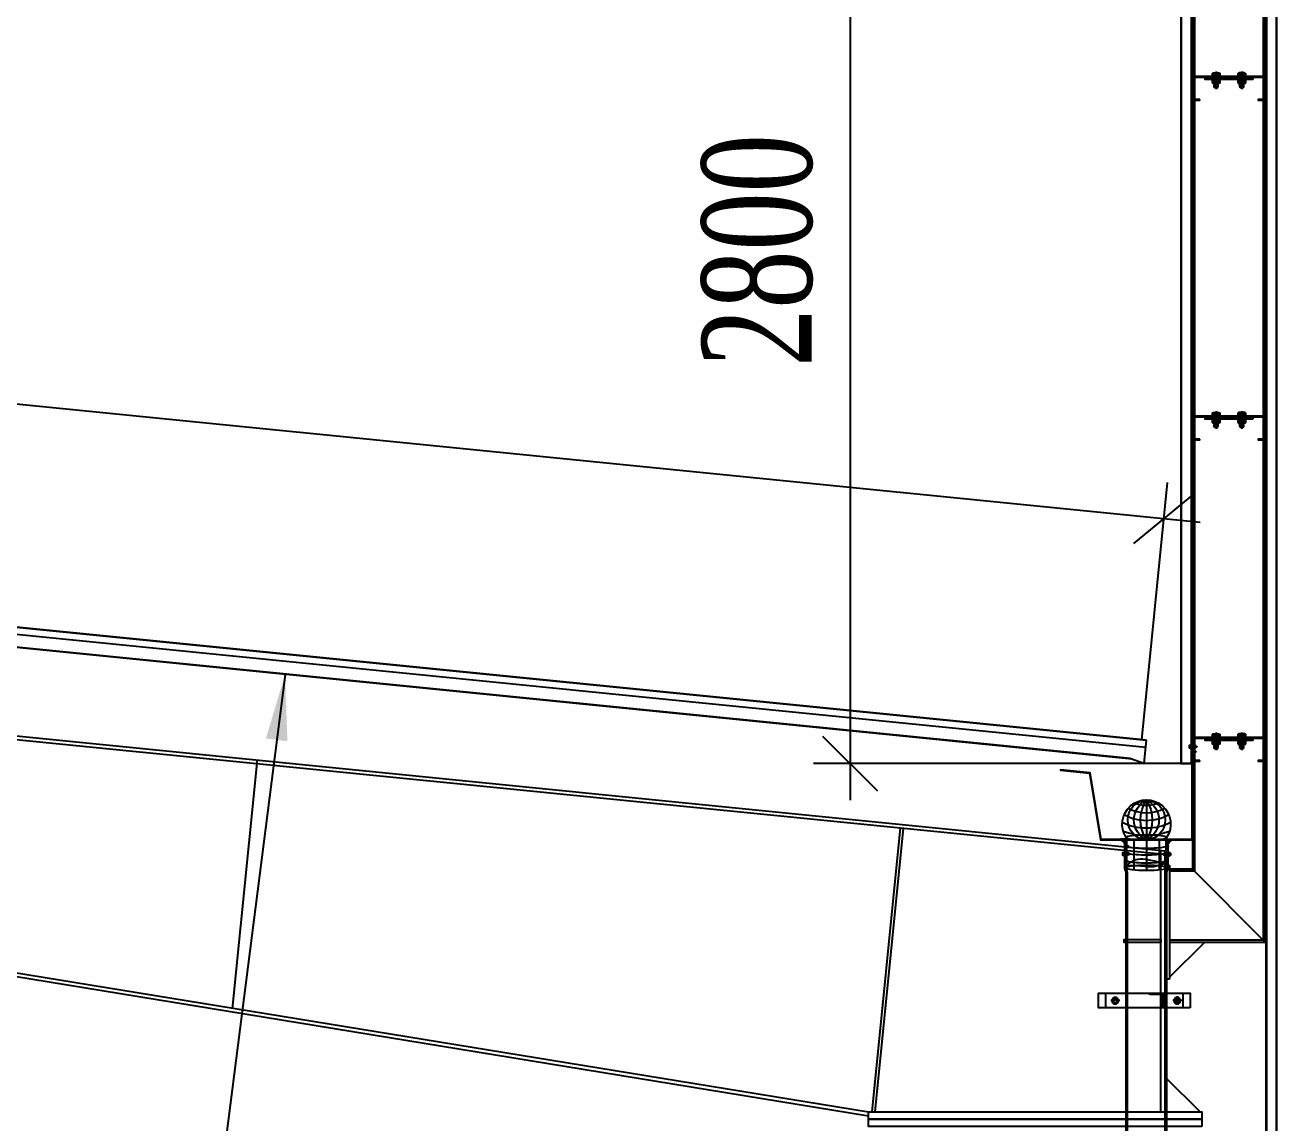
# Model space of a CAD drawing. Header units: inches. Extents: x 315041 to 662841, y -45540 to -35018.
# Drawn here: x 329828.42 to 329862.59, y -36223.9 to -36193.94 of the extents above; entities that cross this region are included whole.
import ezdxf

# ---------------------------------------------------------------- set-up
doc = ezdxf.new("R2010")
doc.units = ezdxf.units.IN
doc.header["$MEASUREMENT"] = 0
doc.linetypes.add('CENTER2', pattern=[28.575, 19.05, -3.175, 3.175, -3.175])
doc.linetypes.add('DASHED2', pattern=[9.525, 6.35, -3.175])
for name, color, linetype in [('2', 2, 'Continuous'), ('251', 251, 'Continuous'), ('3', 3, 'Continuous'), ('5', 5, 'Continuous'), ('8', 8, 'Continuous'), ('DOWNPOUT', 52, 'Continuous'), ('flashing', 6, 'Continuous'), ('ROOFING', 4, 'Continuous'), ('STRUCTURE', 1, 'Continuous')]:
    doc.layers.add(name, color=color, linetype=linetype)
doc.styles.add('ST1', font='times.ttf', dxfattribs={"width": 0.7})
doc.styles.add('ST1H', font='vnshxh.shx', dxfattribs={"width": 0.7})
doc.dimstyles.new('100', dxfattribs={"dimtxt": 3, "dimasz": 1.5, "dimexe": 1, "dimexo": 0, "dimgap": 1, "dimtad": 1, "dimdec": 0, "dimlfac": 100, "dimzin": 0, "dimdsep": 46, "dimtxsty": 'ST1', "dimblk": 'OBLIQUE', "dimcen": 1, "dimdle": 1, "dimclrd": 8, "dimclre": 8, "dimclrt": 3, "dimadec": 0, "dimazin": 0, "dimtfac": 1, "dimtdec": 0, "dimtix": 1, "dimtmove": 1, "dimatfit": 3, "dimfxl": 0, "dimtfill": 1, "dimtolj": 1, "dimtzin": 0, "dimlwd": -1, "dimlwe": -1, "dimarcsym": 1})
doc.dimstyles.new('3', dxfattribs={"dimtxt": 3.5, "dimasz": 1.8, "dimexe": 1, "dimexo": 0, "dimgap": 1, "dimtad": 1, "dimdec": 0, "dimlfac": 3, "dimzin": 0, "dimdsep": 46, "dimtxsty": 'ST1H', "dimblk": 'OBLIQUE', "dimcen": 1, "dimdle": 1, "dimclrd": 8, "dimclre": 8, "dimclrt": 3, "dimadec": 0, "dimazin": 0, "dimtfac": 1, "dimtdec": 0, "dimtix": 1, "dimtofl": 0, "dimtmove": 1, "dimatfit": 3, "dimfxl": 0.18, "dimtolj": 1, "dimtzin": 0, "dimlwd": -1, "dimlwe": -1, "dimarcsym": 1})

# ---------------------------------------------------------------- blocks, each defined once
blk = doc.blocks.new('*U212')
at = {"layer": '251'}
h = blk.add_hatch(color=256, dxfattribs=at)
h.paths.add_polyline_path([(-0.053, -0.04), (-0.053, -0.043, -0.192582), (-0.048, -0.029, -0.192582), (-0.053, -0.014)])
h.paths.add_polyline_path([(-0.053, 0.014, -0.192582), (-0.048, 0.029, -0.192582), (-0.053, 0.043)])
h = blk.add_hatch(color=256, dxfattribs=at)
h.paths.add_polyline_path([(0.056, -0.04), (0.056, -0.043, -0.192582), (0.062, -0.029, -0.192582), (0.056, -0.014)])
h.paths.add_polyline_path([(0.056, 0.014, -0.192582), (0.062, 0.029, -0.192582), (0.056, 0.043)])
at = {"layer": '5', "linetype": 'CENTER2', "ltscale": 0.2}
blk.add_line((-0.077, 0), (0.194, 0), dxfattribs=at)
at = {"layer": '8'}
for p, q in [((-0.053, 0.04), (-0.053, -0.04)), ((-0.048, 0.058), (-0.006, 0.058)), ((-0.048, 0.029), (-0.006, 0.029)), ((0, 0.043), (0, -0.043)), ((0.044, 0.033), (0, 0.033)), ((0.044, -0.066), (0.044, 0.066)), ((0.044, 0.066), (0.056, 0.066)), ((0.056, -0.066), (0.056, 0.066)), ((0.056, 0.04), (0.056, -0.04)), ((0.062, 0.058), (0.103, 0.058)), ((0.062, 0.029), (0.103, 0.029)), ((0.109, 0.043), (0.109, -0.043)), ((0.117, 0.033), (0.109, 0.033)), ((0.121, 0.027), (0.117, 0.033)), ((0.117, 0.033), (0.117, -0.017)), ((0.117, -0.017), (0.121, 0.027)), ((0.127, 0.033), (0.121, 0.027)), ((0.131, 0.027), (0.127, 0.033)), ((0.164, 0.03), (0.161, 0.027)), ((0.169, 0.027), (0.164, 0.03)), ((0.166, -0.027), (0.167, 0)), ((0.169, 0), (0.167, 0)), ((0.167, 0), (0.169, 0)), ((0.169, 0.027), (0.169, -0.027)), ((-0.048, -0.029), (-0.006, -0.029)), ((-0.048, -0.029), (-0.006, -0.029)), ((-0.048, -0.058), (-0.006, -0.058)), ((0.044, -0.033), (0, -0.033)), ((0.044, -0.066), (0.056, -0.066)), ((0.062, -0.029), (0.103, -0.029)), ((0.062, -0.029), (0.103, -0.029)), ((0.062, -0.058), (0.103, -0.058)), ((0.12, -0.033), (0.109, -0.033)), ((0.126, -0.027), (0.12, -0.033)), ((0.16, -0.033), (0.156, -0.027)), ((0.166, -0.027), (0.16, -0.033)), ((0.166, -0.027), (0.169, -0.027))]:
    blk.add_line(p, q, dxfattribs=at)
for points in [[(0.136, -0.027), (0.13, -0.033), (0.126, -0.027), (0.131, 0.027), (0.137, 0.033), (0.141, 0.027)], [(0.146, -0.027), (0.14, -0.033), (0.136, -0.027), (0.141, 0.027), (0.147, 0.033), (0.151, 0.027)], [(0.156, -0.027), (0.15, -0.033), (0.146, -0.027), (0.151, 0.027), (0.157, 0.033), (0.161, 0.027)]]:
    blk.add_lwpolyline(points, close=True, dxfattribs=at)
for centre, start, end in [((-0.032, 0.043), 136.3972, 223.6028), ((-0.032, 0.014), 136.3972, 180), ((-0.021, 0.043), 316.3972, 43.6028), ((-0.021, 0.014), 0, 43.6028), ((0.077, 0.043), 136.3972, 223.6028), ((0.077, 0.014), 136.3972, 180), ((0.088, 0.043), 316.3972, 43.6028), ((0.088, 0.014), 0, 43.6028), ((-0.032, -0.014), 180, 223.6028), ((-0.032, -0.043), 136.3972, 223.6028), ((-0.021, -0.014), 316.3972, 0), ((-0.021, -0.043), 316.3972, 43.6028), ((0.077, -0.014), 180, 223.6028), ((0.077, -0.043), 136.3972, 223.6028), ((0.088, -0.014), 316.3972, 0), ((0.088, -0.043), 316.3972, 43.6028)]:
    blk.add_arc(centre, 0.0209, start, end, dxfattribs=at)
blk = doc.blocks.new('*U213')
at = {"layer": '251'}
h = blk.add_hatch(color=256, dxfattribs=at)
h.paths.add_polyline_path([(-0.053, -0.04), (-0.053, -0.043, -0.192582), (-0.048, -0.029, -0.192582), (-0.053, -0.014)])
h.paths.add_polyline_path([(-0.053, 0.014, -0.192582), (-0.048, 0.029, -0.192582), (-0.053, 0.043)])
h = blk.add_hatch(color=256, dxfattribs=at)
h.paths.add_polyline_path([(0.056, -0.04), (0.056, -0.043, -0.192582), (0.062, -0.029, -0.192582), (0.056, -0.014)])
h.paths.add_polyline_path([(0.056, 0.014, -0.192582), (0.062, 0.029, -0.192582), (0.056, 0.043)])
at = {"layer": '5', "linetype": 'CENTER2', "ltscale": 0.2}
blk.add_line((-0.077, 0), (0.194, 0), dxfattribs=at)
at = {"layer": '8'}
for p, q in [((-0.053, 0.04), (-0.053, -0.04)), ((-0.048, 0.058), (-0.006, 0.058)), ((-0.048, 0.029), (-0.006, 0.029)), ((0, 0.043), (0, -0.043)), ((0.044, 0.033), (0, 0.033)), ((0.044, -0.066), (0.044, 0.066)), ((0.044, 0.066), (0.056, 0.066)), ((0.056, -0.066), (0.056, 0.066)), ((0.056, 0.04), (0.056, -0.04)), ((0.062, 0.058), (0.103, 0.058)), ((0.062, 0.029), (0.103, 0.029)), ((0.109, 0.043), (0.109, -0.043)), ((0.117, 0.033), (0.109, 0.033)), ((0.121, 0.027), (0.117, 0.033)), ((0.117, 0.033), (0.117, -0.017)), ((0.117, -0.017), (0.121, 0.027)), ((0.127, 0.033), (0.121, 0.027)), ((0.131, 0.027), (0.127, 0.033)), ((0.164, 0.03), (0.161, 0.027)), ((0.169, 0.027), (0.164, 0.03)), ((0.166, -0.027), (0.167, 0)), ((0.169, 0), (0.167, 0)), ((0.167, 0), (0.169, 0)), ((0.169, 0.027), (0.169, -0.027)), ((-0.048, -0.029), (-0.006, -0.029)), ((-0.048, -0.029), (-0.006, -0.029)), ((-0.048, -0.058), (-0.006, -0.058)), ((0.044, -0.033), (0, -0.033)), ((0.044, -0.066), (0.056, -0.066)), ((0.062, -0.029), (0.103, -0.029)), ((0.062, -0.029), (0.103, -0.029)), ((0.062, -0.058), (0.103, -0.058)), ((0.12, -0.033), (0.109, -0.033)), ((0.126, -0.027), (0.12, -0.033)), ((0.16, -0.033), (0.156, -0.027)), ((0.166, -0.027), (0.16, -0.033)), ((0.166, -0.027), (0.169, -0.027))]:
    blk.add_line(p, q, dxfattribs=at)
for points in [[(0.136, -0.027), (0.13, -0.033), (0.126, -0.027), (0.131, 0.027), (0.137, 0.033), (0.141, 0.027)], [(0.146, -0.027), (0.14, -0.033), (0.136, -0.027), (0.141, 0.027), (0.147, 0.033), (0.151, 0.027)], [(0.156, -0.027), (0.15, -0.033), (0.146, -0.027), (0.151, 0.027), (0.157, 0.033), (0.161, 0.027)]]:
    blk.add_lwpolyline(points, close=True, dxfattribs=at)
for centre, start, end in [((-0.032, 0.043), 136.3972, 223.6028), ((-0.032, 0.014), 136.3972, 180), ((-0.021, 0.043), 316.3972, 43.6028), ((-0.021, 0.014), 0, 43.6028), ((0.077, 0.043), 136.3972, 223.6028), ((0.077, 0.014), 136.3972, 180), ((0.088, 0.043), 316.3972, 43.6028), ((0.088, 0.014), 0, 43.6028), ((-0.032, -0.014), 180, 223.6028), ((-0.032, -0.043), 136.3972, 223.6028), ((-0.021, -0.014), 316.3972, 0), ((-0.021, -0.043), 316.3972, 43.6028), ((0.077, -0.014), 180, 223.6028), ((0.077, -0.043), 136.3972, 223.6028), ((0.088, -0.014), 316.3972, 0), ((0.088, -0.043), 316.3972, 43.6028)]:
    blk.add_arc(centre, 0.0209, start, end, dxfattribs=at)
blk = doc.blocks.new('*U214')
at = {"layer": '251'}
h = blk.add_hatch(color=256, dxfattribs=at)
h.paths.add_polyline_path([(-0.053, -0.04), (-0.053, -0.043, -0.192582), (-0.048, -0.029, -0.192582), (-0.053, -0.014)])
h.paths.add_polyline_path([(-0.053, 0.014, -0.192582), (-0.048, 0.029, -0.192582), (-0.053, 0.043)])
h = blk.add_hatch(color=256, dxfattribs=at)
h.paths.add_polyline_path([(0.056, -0.04), (0.056, -0.043, -0.192582), (0.062, -0.029, -0.192582), (0.056, -0.014)])
h.paths.add_polyline_path([(0.056, 0.014, -0.192582), (0.062, 0.029, -0.192582), (0.056, 0.043)])
at = {"layer": '5', "linetype": 'CENTER2', "ltscale": 0.2}
blk.add_line((-0.077, 0), (0.194, 0), dxfattribs=at)
at = {"layer": '8'}
for p, q in [((-0.053, 0.04), (-0.053, -0.04)), ((-0.048, 0.058), (-0.006, 0.058)), ((-0.048, 0.029), (-0.006, 0.029)), ((0, 0.043), (0, -0.043)), ((0.044, 0.033), (0, 0.033)), ((0.044, -0.066), (0.044, 0.066)), ((0.044, 0.066), (0.056, 0.066)), ((0.056, -0.066), (0.056, 0.066)), ((0.056, 0.04), (0.056, -0.04)), ((0.062, 0.058), (0.103, 0.058)), ((0.062, 0.029), (0.103, 0.029)), ((0.109, 0.043), (0.109, -0.043)), ((0.117, 0.033), (0.109, 0.033)), ((0.121, 0.027), (0.117, 0.033)), ((0.117, 0.033), (0.117, -0.017)), ((0.117, -0.017), (0.121, 0.027)), ((0.127, 0.033), (0.121, 0.027)), ((0.131, 0.027), (0.127, 0.033)), ((0.164, 0.03), (0.161, 0.027)), ((0.169, 0.027), (0.164, 0.03)), ((0.166, -0.027), (0.167, 0)), ((0.169, 0), (0.167, 0)), ((0.167, 0), (0.169, 0)), ((0.169, 0.027), (0.169, -0.027)), ((-0.048, -0.029), (-0.006, -0.029)), ((-0.048, -0.029), (-0.006, -0.029)), ((-0.048, -0.058), (-0.006, -0.058)), ((0.044, -0.033), (0, -0.033)), ((0.044, -0.066), (0.056, -0.066)), ((0.062, -0.029), (0.103, -0.029)), ((0.062, -0.029), (0.103, -0.029)), ((0.062, -0.058), (0.103, -0.058)), ((0.12, -0.033), (0.109, -0.033)), ((0.126, -0.027), (0.12, -0.033)), ((0.16, -0.033), (0.156, -0.027)), ((0.166, -0.027), (0.16, -0.033)), ((0.166, -0.027), (0.169, -0.027))]:
    blk.add_line(p, q, dxfattribs=at)
for points in [[(0.136, -0.027), (0.13, -0.033), (0.126, -0.027), (0.131, 0.027), (0.137, 0.033), (0.141, 0.027)], [(0.146, -0.027), (0.14, -0.033), (0.136, -0.027), (0.141, 0.027), (0.147, 0.033), (0.151, 0.027)], [(0.156, -0.027), (0.15, -0.033), (0.146, -0.027), (0.151, 0.027), (0.157, 0.033), (0.161, 0.027)]]:
    blk.add_lwpolyline(points, close=True, dxfattribs=at)
for centre, start, end in [((-0.032, 0.043), 136.3972, 223.6028), ((-0.032, 0.014), 136.3972, 180), ((-0.021, 0.043), 316.3972, 43.6028), ((-0.021, 0.014), 0, 43.6028), ((0.077, 0.043), 136.3972, 223.6028), ((0.077, 0.014), 136.3972, 180), ((0.088, 0.043), 316.3972, 43.6028), ((0.088, 0.014), 0, 43.6028), ((-0.032, -0.014), 180, 223.6028), ((-0.032, -0.043), 136.3972, 223.6028), ((-0.021, -0.014), 316.3972, 0), ((-0.021, -0.043), 316.3972, 43.6028), ((0.077, -0.014), 180, 223.6028), ((0.077, -0.043), 136.3972, 223.6028), ((0.088, -0.014), 316.3972, 0), ((0.088, -0.043), 316.3972, 43.6028)]:
    blk.add_arc(centre, 0.0209, start, end, dxfattribs=at)
blk = doc.blocks.new('*U215')
at = {"layer": '251'}
h = blk.add_hatch(color=256, dxfattribs=at)
h.paths.add_polyline_path([(-0.053, -0.04), (-0.053, -0.043, -0.192582), (-0.048, -0.029, -0.192582), (-0.053, -0.014)])
h.paths.add_polyline_path([(-0.053, 0.014, -0.192582), (-0.048, 0.029, -0.192582), (-0.053, 0.043)])
h = blk.add_hatch(color=256, dxfattribs=at)
h.paths.add_polyline_path([(0.056, -0.04), (0.056, -0.043, -0.192582), (0.062, -0.029, -0.192582), (0.056, -0.014)])
h.paths.add_polyline_path([(0.056, 0.014, -0.192582), (0.062, 0.029, -0.192582), (0.056, 0.043)])
at = {"layer": '5', "linetype": 'CENTER2', "ltscale": 0.2}
blk.add_line((-0.077, 0), (0.194, 0), dxfattribs=at)
at = {"layer": '8'}
for p, q in [((-0.053, 0.04), (-0.053, -0.04)), ((-0.048, 0.058), (-0.006, 0.058)), ((-0.048, 0.029), (-0.006, 0.029)), ((0, 0.043), (0, -0.043)), ((0.044, 0.033), (0, 0.033)), ((0.044, -0.066), (0.044, 0.066)), ((0.044, 0.066), (0.056, 0.066)), ((0.056, -0.066), (0.056, 0.066)), ((0.056, 0.04), (0.056, -0.04)), ((0.062, 0.058), (0.103, 0.058)), ((0.062, 0.029), (0.103, 0.029)), ((0.109, 0.043), (0.109, -0.043)), ((0.117, 0.033), (0.109, 0.033)), ((0.121, 0.027), (0.117, 0.033)), ((0.117, 0.033), (0.117, -0.017)), ((0.117, -0.017), (0.121, 0.027)), ((0.127, 0.033), (0.121, 0.027)), ((0.131, 0.027), (0.127, 0.033)), ((0.164, 0.03), (0.161, 0.027)), ((0.169, 0.027), (0.164, 0.03)), ((0.166, -0.027), (0.167, 0)), ((0.169, 0), (0.167, 0)), ((0.167, 0), (0.169, 0)), ((0.169, 0.027), (0.169, -0.027)), ((-0.048, -0.029), (-0.006, -0.029)), ((-0.048, -0.029), (-0.006, -0.029)), ((-0.048, -0.058), (-0.006, -0.058)), ((0.044, -0.033), (0, -0.033)), ((0.044, -0.066), (0.056, -0.066)), ((0.062, -0.029), (0.103, -0.029)), ((0.062, -0.029), (0.103, -0.029)), ((0.062, -0.058), (0.103, -0.058)), ((0.12, -0.033), (0.109, -0.033)), ((0.126, -0.027), (0.12, -0.033)), ((0.16, -0.033), (0.156, -0.027)), ((0.166, -0.027), (0.16, -0.033)), ((0.166, -0.027), (0.169, -0.027))]:
    blk.add_line(p, q, dxfattribs=at)
for points in [[(0.136, -0.027), (0.13, -0.033), (0.126, -0.027), (0.131, 0.027), (0.137, 0.033), (0.141, 0.027)], [(0.146, -0.027), (0.14, -0.033), (0.136, -0.027), (0.141, 0.027), (0.147, 0.033), (0.151, 0.027)], [(0.156, -0.027), (0.15, -0.033), (0.146, -0.027), (0.151, 0.027), (0.157, 0.033), (0.161, 0.027)]]:
    blk.add_lwpolyline(points, close=True, dxfattribs=at)
for centre, start, end in [((-0.032, 0.043), 136.3972, 223.6028), ((-0.032, 0.014), 136.3972, 180), ((-0.021, 0.043), 316.3972, 43.6028), ((-0.021, 0.014), 0, 43.6028), ((0.077, 0.043), 136.3972, 223.6028), ((0.077, 0.014), 136.3972, 180), ((0.088, 0.043), 316.3972, 43.6028), ((0.088, 0.014), 0, 43.6028), ((-0.032, -0.014), 180, 223.6028), ((-0.032, -0.043), 136.3972, 223.6028), ((-0.021, -0.014), 316.3972, 0), ((-0.021, -0.043), 316.3972, 43.6028), ((0.077, -0.014), 180, 223.6028), ((0.077, -0.043), 136.3972, 223.6028), ((0.088, -0.014), 316.3972, 0), ((0.088, -0.043), 316.3972, 43.6028)]:
    blk.add_arc(centre, 0.0209, start, end, dxfattribs=at)
blk = doc.blocks.new('*U216')
at = {"layer": '251'}
h = blk.add_hatch(color=256, dxfattribs=at)
h.paths.add_polyline_path([(-0.053, -0.04), (-0.053, -0.043, -0.192582), (-0.048, -0.029, -0.192582), (-0.053, -0.014)])
h.paths.add_polyline_path([(-0.053, 0.014, -0.192582), (-0.048, 0.029, -0.192582), (-0.053, 0.043)])
h = blk.add_hatch(color=256, dxfattribs=at)
h.paths.add_polyline_path([(0.056, -0.04), (0.056, -0.043, -0.192582), (0.062, -0.029, -0.192582), (0.056, -0.014)])
h.paths.add_polyline_path([(0.056, 0.014, -0.192582), (0.062, 0.029, -0.192582), (0.056, 0.043)])
at = {"layer": '5', "linetype": 'CENTER2', "ltscale": 0.2}
blk.add_line((-0.077, 0), (0.194, 0), dxfattribs=at)
at = {"layer": '8'}
for p, q in [((-0.053, 0.04), (-0.053, -0.04)), ((-0.048, 0.058), (-0.006, 0.058)), ((-0.048, 0.029), (-0.006, 0.029)), ((0, 0.043), (0, -0.043)), ((0.044, 0.033), (0, 0.033)), ((0.044, -0.066), (0.044, 0.066)), ((0.044, 0.066), (0.056, 0.066)), ((0.056, -0.066), (0.056, 0.066)), ((0.056, 0.04), (0.056, -0.04)), ((0.062, 0.058), (0.103, 0.058)), ((0.062, 0.029), (0.103, 0.029)), ((0.109, 0.043), (0.109, -0.043)), ((0.117, 0.033), (0.109, 0.033)), ((0.121, 0.027), (0.117, 0.033)), ((0.117, 0.033), (0.117, -0.017)), ((0.117, -0.017), (0.121, 0.027)), ((0.127, 0.033), (0.121, 0.027)), ((0.131, 0.027), (0.127, 0.033)), ((0.164, 0.03), (0.161, 0.027)), ((0.169, 0.027), (0.164, 0.03)), ((0.166, -0.027), (0.167, 0)), ((0.169, 0), (0.167, 0)), ((0.167, 0), (0.169, 0)), ((0.169, 0.027), (0.169, -0.027)), ((-0.048, -0.029), (-0.006, -0.029)), ((-0.048, -0.029), (-0.006, -0.029)), ((-0.048, -0.058), (-0.006, -0.058)), ((0.044, -0.033), (0, -0.033)), ((0.044, -0.066), (0.056, -0.066)), ((0.062, -0.029), (0.103, -0.029)), ((0.062, -0.029), (0.103, -0.029)), ((0.062, -0.058), (0.103, -0.058)), ((0.12, -0.033), (0.109, -0.033)), ((0.126, -0.027), (0.12, -0.033)), ((0.16, -0.033), (0.156, -0.027)), ((0.166, -0.027), (0.16, -0.033)), ((0.166, -0.027), (0.169, -0.027))]:
    blk.add_line(p, q, dxfattribs=at)
for points in [[(0.136, -0.027), (0.13, -0.033), (0.126, -0.027), (0.131, 0.027), (0.137, 0.033), (0.141, 0.027)], [(0.146, -0.027), (0.14, -0.033), (0.136, -0.027), (0.141, 0.027), (0.147, 0.033), (0.151, 0.027)], [(0.156, -0.027), (0.15, -0.033), (0.146, -0.027), (0.151, 0.027), (0.157, 0.033), (0.161, 0.027)]]:
    blk.add_lwpolyline(points, close=True, dxfattribs=at)
for centre, start, end in [((-0.032, 0.043), 136.3972, 223.6028), ((-0.032, 0.014), 136.3972, 180), ((-0.021, 0.043), 316.3972, 43.6028), ((-0.021, 0.014), 0, 43.6028), ((0.077, 0.043), 136.3972, 223.6028), ((0.077, 0.014), 136.3972, 180), ((0.088, 0.043), 316.3972, 43.6028), ((0.088, 0.014), 0, 43.6028), ((-0.032, -0.014), 180, 223.6028), ((-0.032, -0.043), 136.3972, 223.6028), ((-0.021, -0.014), 316.3972, 0), ((-0.021, -0.043), 316.3972, 43.6028), ((0.077, -0.014), 180, 223.6028), ((0.077, -0.043), 136.3972, 223.6028), ((0.088, -0.014), 316.3972, 0), ((0.088, -0.043), 316.3972, 43.6028)]:
    blk.add_arc(centre, 0.0209, start, end, dxfattribs=at)
blk = doc.blocks.new('*U217')
at = {"layer": '251'}
h = blk.add_hatch(color=256, dxfattribs=at)
h.paths.add_polyline_path([(-0.053, -0.04), (-0.053, -0.043, -0.192582), (-0.048, -0.029, -0.192582), (-0.053, -0.014)])
h.paths.add_polyline_path([(-0.053, 0.014, -0.192582), (-0.048, 0.029, -0.192582), (-0.053, 0.043)])
h = blk.add_hatch(color=256, dxfattribs=at)
h.paths.add_polyline_path([(0.056, -0.04), (0.056, -0.043, -0.192582), (0.062, -0.029, -0.192582), (0.056, -0.014)])
h.paths.add_polyline_path([(0.056, 0.014, -0.192582), (0.062, 0.029, -0.192582), (0.056, 0.043)])
at = {"layer": '5', "linetype": 'CENTER2', "ltscale": 0.2}
blk.add_line((-0.077, 0), (0.194, 0), dxfattribs=at)
at = {"layer": '8'}
for p, q in [((-0.053, 0.04), (-0.053, -0.04)), ((-0.048, 0.058), (-0.006, 0.058)), ((-0.048, 0.029), (-0.006, 0.029)), ((0, 0.043), (0, -0.043)), ((0.044, 0.033), (0, 0.033)), ((0.044, -0.066), (0.044, 0.066)), ((0.044, 0.066), (0.056, 0.066)), ((0.056, -0.066), (0.056, 0.066)), ((0.056, 0.04), (0.056, -0.04)), ((0.062, 0.058), (0.103, 0.058)), ((0.062, 0.029), (0.103, 0.029)), ((0.109, 0.043), (0.109, -0.043)), ((0.117, 0.033), (0.109, 0.033)), ((0.121, 0.027), (0.117, 0.033)), ((0.117, 0.033), (0.117, -0.017)), ((0.117, -0.017), (0.121, 0.027)), ((0.127, 0.033), (0.121, 0.027)), ((0.131, 0.027), (0.127, 0.033)), ((0.164, 0.03), (0.161, 0.027)), ((0.169, 0.027), (0.164, 0.03)), ((0.166, -0.027), (0.167, 0)), ((0.169, 0), (0.167, 0)), ((0.167, 0), (0.169, 0)), ((0.169, 0.027), (0.169, -0.027)), ((-0.048, -0.029), (-0.006, -0.029)), ((-0.048, -0.029), (-0.006, -0.029)), ((-0.048, -0.058), (-0.006, -0.058)), ((0.044, -0.033), (0, -0.033)), ((0.044, -0.066), (0.056, -0.066)), ((0.062, -0.029), (0.103, -0.029)), ((0.062, -0.029), (0.103, -0.029)), ((0.062, -0.058), (0.103, -0.058)), ((0.12, -0.033), (0.109, -0.033)), ((0.126, -0.027), (0.12, -0.033)), ((0.16, -0.033), (0.156, -0.027)), ((0.166, -0.027), (0.16, -0.033)), ((0.166, -0.027), (0.169, -0.027))]:
    blk.add_line(p, q, dxfattribs=at)
for points in [[(0.136, -0.027), (0.13, -0.033), (0.126, -0.027), (0.131, 0.027), (0.137, 0.033), (0.141, 0.027)], [(0.146, -0.027), (0.14, -0.033), (0.136, -0.027), (0.141, 0.027), (0.147, 0.033), (0.151, 0.027)], [(0.156, -0.027), (0.15, -0.033), (0.146, -0.027), (0.151, 0.027), (0.157, 0.033), (0.161, 0.027)]]:
    blk.add_lwpolyline(points, close=True, dxfattribs=at)
for centre, start, end in [((-0.032, 0.043), 136.3972, 223.6028), ((-0.032, 0.014), 136.3972, 180), ((-0.021, 0.043), 316.3972, 43.6028), ((-0.021, 0.014), 0, 43.6028), ((0.077, 0.043), 136.3972, 223.6028), ((0.077, 0.014), 136.3972, 180), ((0.088, 0.043), 316.3972, 43.6028), ((0.088, 0.014), 0, 43.6028), ((-0.032, -0.014), 180, 223.6028), ((-0.032, -0.043), 136.3972, 223.6028), ((-0.021, -0.014), 316.3972, 0), ((-0.021, -0.043), 316.3972, 43.6028), ((0.077, -0.014), 180, 223.6028), ((0.077, -0.043), 136.3972, 223.6028), ((0.088, -0.014), 316.3972, 0), ((0.088, -0.043), 316.3972, 43.6028)]:
    blk.add_arc(centre, 0.0209, start, end, dxfattribs=at)
blk = doc.blocks.new('HFR-1')
at = {"layer": 'STRUCTURE', "color": 1, "linetype": 'Continuous'}
for p, q in [((-5.5, 0), (5.5, 0)), ((-5.2, 0.8), (-3.4, 1.5)), ((5.2, 0.8), (3.4, 1.5)), ((-2.4, -1.2), (-3, -1.6)), ((-3, -1.6), (-2.4, -1.9)), ((-2.4, -1.9), (-3, -2.3)), ((-3, -2.3), (-2.4, -2.6)), ((-2.4, -2.6), (-3, -3)), ((-3, -3), (-2.4, -3.3)), ((-2.4, -3.3), (-3, -3.7)), ((-3, -3.7), (-2.4, -4.1)), ((-2.4, -4.1), (-3, -4.4)), ((-3, -4.4), (-2.4, -4.8)), ((-2.4, -4.8), (-3, -5.1)), ((-3, -5.1), (-2.4, -5.5)), ((-2.4, -5.5), (-3, -5.8)), ((-3, -5.8), (-2.4, -6.2)), ((-2.4, -6.2), (-3, -6.6)), ((-3, -6.6), (-2.4, -6.9)), ((-2.4, -6.9), (-3, -7.3)), ((-3, -7.3), (-2.4, -7.6)), ((-2.4, -7.6), (-3, -8)), ((-3, -8), (-2.4, -8.3)), ((-2.4, -8.3), (-3, -8.7)), ((-3, -8.7), (-2.4, -9)), ((-2.4, -9), (-3, -9.4)), ((-3, -9.4), (-2.4, -9.7)), ((-2.4, -9.7), (-3, -10.1)), ((-3, -10.1), (-2.4, -10.5)), ((-2.4, -10.5), (-3, -10.8)), ((-3, -10.8), (-2.4, -11.2)), ((-2.4, -11.2), (-3, -11.5)), ((-3, -11.5), (-2.4, -11.9)), ((-2.9, -1.6), (2.9, -1.4)), ((-2.9, -2.3), (2.9, -2.1)), ((-2.9, -3), (2.9, -2.8)), ((-2.9, -3.7), (2.9, -3.6)), ((-2.9, -4.4), (2.9, -4.3)), ((-2.9, -5.1), (2.9, -5)), ((-2.9, -5.9), (2.9, -5.7)), ((-2.9, -6.6), (2.9, -6.4)), ((-2.9, -7.3), (2.9, -7.1)), ((-2.9, -8), (2.9, -7.8)), ((-2.9, -8.7), (2.9, -8.5)), ((-2.9, -9.4), (2.9, -9.2)), ((-2.9, -10.1), (1.5, -10)), ((-2.9, -10.8), (1.3, -10.7)), ((-2.9, -11.5), (0.9, -11.4)), ((-2.5, -17.4), (-2.5, -11.8)), ((-2.5, -17.4), (-2, -16.7)), ((-2.5, -17.4), (-0.2, -19.7)), ((2.4, -1.1), (-2.4, -1.2)), ((2.4, -1.8), (-2.4, -1.9)), ((-2.4, -1.9), (2.4, -1.8)), ((-2.4, -2.6), (2.4, -2.5)), ((2.4, -2.5), (-2.4, -2.6)), ((-2.4, -3.3), (2.4, -3.2)), ((2.4, -3.2), (-2.4, -3.3)), ((-2.4, -4.1), (2.4, -3.9)), ((2.4, -3.9), (-2.4, -4.1)), ((-2.4, -4.8), (2.4, -4.6)), ((2.4, -4.6), (-2.4, -4.8)), ((-2.4, -5.5), (2.4, -5.3)), ((2.4, -5.3), (-2.4, -5.5)), ((-2.4, -6.2), (2.4, -6)), ((2.4, -6), (-2.4, -6.2)), ((-2.4, -6.9), (2.4, -6.8)), ((2.4, -6.8), (-2.4, -6.9)), ((-2.4, -7.6), (2.4, -7.5)), ((2.4, -7.5), (-2.4, -7.6)), ((-2.4, -8.3), (2.4, -8.2)), ((2.4, -8.2), (-2.4, -8.3)), ((-2.4, -9), (2.4, -8.9)), ((2.4, -8.9), (-2.4, -9)), ((-2.4, -9.7), (2.4, -9.6)), ((2.4, -9.6), (-2.4, -9.7)), ((1.4, -10.3), (-2.4, -10.5)), ((-2.4, -10.5), (1.4, -10.3)), ((-2.4, -11.2), (1.1, -11.1)), ((1.1, -11.1), (-2.4, -11.2)), ((-2.4, -11.9), (0.4, -11.8)), ((-1, -16.7), (0.2, -19.7)), ((0.1, -19.4), (1.2, -17.3)), ((0.2, -19.7), (2.5, -17.4)), ((1.6, -16.1), (2.3, -10.2)), ((2.2, -10), (2.9, -10)), ((2.2, -11), (2.4, -11)), ((2.4, -11), (2.2, -11)), ((2.2, -11.4), (2.9, -11.4)), ((2.2, -11.7), (2.4, -11.7)), ((2.4, -10.3), (2.3, -10.3)), ((2.3, -10.3), (2.4, -10.3)), ((2.3, -10.7), (2.9, -10.7)), ((2.9, -1.4), (2.4, -1.1)), ((2.4, -1.8), (2.9, -1.4)), ((2.9, -2.1), (2.4, -1.8)), ((2.4, -2.5), (2.9, -2.1)), ((2.9, -2.8), (2.4, -2.5)), ((2.4, -3.2), (2.9, -2.8)), ((2.9, -3.6), (2.4, -3.2)), ((2.4, -3.9), (2.9, -3.6)), ((2.9, -4.3), (2.4, -3.9)), ((2.4, -4.6), (2.9, -4.3)), ((2.9, -5), (2.4, -4.6)), ((2.4, -5.3), (2.9, -5)), ((2.9, -5.7), (2.4, -5.3)), ((2.4, -6), (2.9, -5.7)), ((2.9, -6.4), (2.4, -6)), ((2.4, -6.8), (2.9, -6.4)), ((2.9, -7.1), (2.4, -6.8)), ((2.4, -7.5), (2.9, -7.1)), ((2.9, -7.8), (2.4, -7.5)), ((2.4, -8.2), (2.9, -7.8)), ((2.9, -8.5), (2.4, -8.2)), ((2.4, -8.9), (2.9, -8.5)), ((2.9, -9.2), (2.4, -8.9)), ((2.4, -9.6), (2.9, -9.2)), ((2.9, -10), (2.4, -9.6)), ((2.4, -10.3), (2.9, -10)), ((2.9, -10.7), (2.4, -10.3)), ((2.4, -11), (2.9, -10.7)), ((2.9, -11.4), (2.4, -11)), ((2.4, -11.7), (2.9, -11.4)), ((2.5, -17.4), (2.5, -11.7))]:
    blk.add_line(p, q, dxfattribs=at)
at = {"layer": 'STRUCTURE', "color": 1, "linetype": 'Continuous', "ltscale": 8}
for p in [(-3.4, 1.5), (3.4, 1.5)]:
    blk.add_line(p, (0, 1.5), dxfattribs=at)
at = {"layer": 'STRUCTURE', "color": 1, "linetype": 'DASHED2'}
for p in [(-1.9, 1.5), (1.9, 1.5)]:
    blk.add_line(p, (0, 0), dxfattribs=at)
at = {"layer": 'STRUCTURE', "color": 1, "linetype": 'Continuous', "ltscale": 8}
for centre, start, end in [((-4.7, 0.2), 130.41, 194.8062), ((4.7, 0.2), 345.1938, 49.59)]:
    blk.add_arc(centre, 0.801, start, end, dxfattribs=at)
at = {"layer": 'STRUCTURE', "color": 1, "linetype": 'Continuous'}
for centre, radius, start, end in [((-7.3, -9), 9.14, 58.065, 78.8402), ((5.1, -3.8), 3.83, 84.2039, 134.3621), ((-1.5, -17.1), 0.59, 34.2302, 144.5641), ((0, -19.4), 0.331, 231.6348, 305.4287), ((-0.5, -10.1), 1.93, 296.6041, 355.3922), ((-0.6, -16), 2.2, 324.0048, 357.8268), ((1.9, -10.3), 0.444, 15.9762, 172.6971)]:
    blk.add_arc(centre, radius, start, end, dxfattribs=at)
blk = doc.blocks.new('Short_Self_drilling')
at = {"layer": 'STRUCTURE', "color": 1, "linetype": 'Continuous'}
for p, q in [((6.4, 1.7), (-6.4, 1.7)), ((5.1, 3.8), (-5.1, 3.8)), ((-2.6, 2.9), (-5.1, 2.9)), ((-3.4, 3.8), (-3.4, 6.8)), ((3, 7.2), (-3, 7.2)), ((2.6, 2.9), (-2.6, 2.9)), ((-2.1, 2.8), (-2.1, 2.9)), ((6.3, 0), (0, 0)), ((2.2, 2.8), (2.2, 2.9)), ((2.2, -0.5), (2.2, 0)), ((5.1, 2.9), (2.6, 2.9)), ((3.4, 3.8), (3.4, 6.8)), ((3, -1.2), (-2.7, -0.2)), ((3, -2.7), (-2.7, -1.8)), ((3, -4.2), (-2.7, -3.3)), ((3, -5.8), (-2.7, -4.8)), ((3, -7.3), (-2.7, -6.3)), ((-1.9, -8), (-2.7, -7.9)), ((-2.1, -1.4), (-2.1, -0.9)), ((-2.1, -2.9), (-2.1, -2.4)), ((-2.1, -4.4), (-2.1, -3.9)), ((-2.1, -6), (-2.1, -5.4)), ((-2.1, -7.5), (-2.1, -7)), ((-2.1, -12.3), (-2.1, -8.5)), ((3, -8.8), (-1.1, -8.1)), ((2.1, -12.3), (2.1, -9.1)), ((2.2, -2), (2.2, -1.5)), ((2.2, -3.6), (2.2, -3)), ((2.2, -5.1), (2.2, -4.6)), ((2.2, -6.6), (2.2, -6.1)), ((2.2, -8.1), (2.2, -7.6))]:
    blk.add_line(p, q, dxfattribs=at)
blk.add_lwpolyline([(6.4, 1.3), (6.4, 1.7), (2.1, 2.8), (-2.1, 2.8), (-6.4, 1.7), (-6.4, 1.3)], close=True, dxfattribs=at)
for points in [[(-6.4, 1.3, -0.088869), (-6.3, 0), (0, 0)], [(-0.1, 3.8), (-0.3, 6.2, 0.338878), (-3.1, 6.2), (-3.3, 3.8)], [(3.3, 3.8), (3.1, 6.2, 0.338878), (0.3, 6.2), (0.1, 3.8)], [(2.1, -12.3), (0.2, -14.2, -0.333596), (-0.2, -14.2), (-2.1, -12.3)], [(-0.1, -14), (-1, -12.2, -0.148657), (-1.4, -11.2), (-2, -7.7, -0.815006), (-1.2, -7.8, 0.150833), (-0.8, -8.7)], [(2.1, -12.3), (1.7, -11.7, 0.52242), (0.9, -11.7), (-0.2, -14.2)]]:
    blk.add_lwpolyline(points, format="xyb", dxfattribs=at)
for points in [[(3, -1.2), (2.2, -1.5), (-2.1, -0.8), (-2.7, -0.2), (-2.4, 0)], [(3, -2.7), (2.2, -3), (-2.1, -2.4), (-2.7, -1.8), (-2.1, -1.4), (2.2, -2), (3, -2.7)], [(3, -4.2), (2.2, -4.6), (-2.1, -3.9), (-2.7, -3.3), (-2.1, -2.9), (2.2, -3.6), (3, -4.2)], [(3, -5.8), (2.2, -6.1), (-2.1, -5.4), (-2.7, -4.8), (-2.1, -4.4), (2.2, -5.1), (3, -5.8)], [(3, -7.3), (2.2, -7.6), (-2.1, -7), (-2.7, -6.3), (-2.1, -6), (2.2, -6.6), (3, -7.3)], [(-1.8, -8.5), (-2.1, -8.5), (-2.7, -7.9), (-2.1, -7.5), (-1.8, -7.5)], [(-1.3, -7.6), (2.2, -8.1), (3, -8.8)], [(-1.2, 0), (2.2, -0.5), (3, -1.2)], [(3, -8.8), (2.2, -9.1), (-0.8, -8.7)]]:
    blk.add_lwpolyline(points, dxfattribs=at)
for centre, radius, start, end in [((-5, 3.3), 0.455, 109.7949, 250.2674), ((-3, 6.8), 0.429, 90.0311, 180.0311), ((3, 6.8), 0.429, 0.0311, 90.0311), ((5.1, 3.3), 0.435, 279.7276, 80.3347), ((10, 0.2), 3.74, 162.2963, 182.6103)]:
    blk.add_arc(centre, radius, start, end, dxfattribs=at)
blk = doc.blocks.new('_Oblique')
at = {"color": 0, "linetype": 'ByBlock', "lineweight": -2}
blk.add_line((-0.5, -0.5), (0.5, 0.5), dxfattribs=at)
blk = doc.blocks.new('*D351')
at = {"color": 8, "linetype": 'Continuous', "transparency": 16777216}
for p, q in [((329739.496, -36201.509), (329740.198, -36194.484)), ((329860.496, -36207.517), (329739.104, -36195.379)), ((329858.898, -36213.447), (329859.6, -36206.422))]:
    blk.add_line(p, q, dxfattribs=at)
at = {"layer": 'Defpoints', "color": 0, "transparency": 16777216}
for p in [(329740.099, -36195.479), (329739.496, -36201.509), (329858.898, -36213.447)]:
    blk.add_point(p, dxfattribs=at)
at = {"color": 8, "transparency": 16777216, "xscale": 1.5, "yscale": 1.5, "zscale": 1.5}
for p, rotation in [((329740.099, -36195.479), 174.2902316971544), ((329859.501, -36207.417), 354.2902316971544)]:
    blk.add_blockref('_Oblique', p, dxfattribs=dict(at, rotation=rotation))
at = {"color": 3, "transparency": 16777216, "insert": (329800.051, -36198.935), "char_height": 3, "attachment_point": 5, "rotation": 354.2902, "style": 'ST1', "bg_fill": 3, "box_fill_scale": 1.25, "bg_fill_color": 256, "bg_fill_true_color": 13158600, "bg_fill_transparency": 1019152}
blk.add_mtext('\\A1;12000', dxfattribs=at)
blk = doc.blocks.new('*D357')
at = {"color": 8, "linetype": 'Continuous', "transparency": 16777216}
for p, q in [((329850.936, -36185.097), (329850.936, -36215.093)), ((329860.115, -36186.097), (329849.936, -36186.097)), ((329860.265, -36214.093), (329849.936, -36214.093))]:
    blk.add_line(p, q, dxfattribs=at)
at = {"layer": 'Defpoints', "color": 0, "transparency": 16777216}
for p in [(329860.115, -36186.097), (329850.936, -36214.093), (329860.265, -36214.093)]:
    blk.add_point(p, dxfattribs=at)
at = {"color": 8, "transparency": 16777216, "xscale": 1.5, "yscale": 1.5, "zscale": 1.5}
for p, rotation in [((329850.936, -36186.097), 90), ((329850.936, -36214.093), 270)]:
    blk.add_blockref('_Oblique', p, dxfattribs=dict(at, rotation=rotation))
at = {"color": 3, "transparency": 16777216, "insert": (329848.411, -36200.095), "char_height": 3, "attachment_point": 5, "rotation": 90, "style": 'ST1', "bg_fill": 3, "box_fill_scale": 1.25, "bg_fill_color": 256, "bg_fill_true_color": 13158600, "bg_fill_transparency": 1019152}
blk.add_mtext('\\A1;2800', dxfattribs=at)
blk = doc.blocks.new('RIVET')
at = {"color": 8}
for p, q in [((-3.9, 1.1), (-4.2, 0)), ((-4.2, 0), (-3.9, -1.1)), ((-3.9, -1.1), (-3.9, 1.1)), ((-3.5, -1.3), (-3.5, 1.3)), ((-1, -1.2), (-1, 1.3)), ((-1, 1.3), (-0.1, 1.3)), ((0, 1.3), (0, 2.4)), ((0, -1.3), (0, 1.3)), ((0.1, 2.5), (0.1, 2.5)), ((0.1, 2.5), (0.7, 1.4)), ((0.1, -2.5), (0.1, 2.5)), ((0.7, 1.1), (0.7, -1.1)), ((0.9, 0.7), (0.7, 0.7)), ((0.9, -0.7), (0.9, 0.7)), ((-0.1, -1.2), (-1, -1.2)), ((0, -2.4), (0, -1.3)), ((0.7, -1.4), (0.1, -2.5)), ((0.1, -2.5), (0.1, -2.5)), ((0.9, -0.7), (0.7, -0.7))]:
    blk.add_line(p, q, dxfattribs=at)
for centre, radius, start, end in [((-3.4, 0.7), 0.634, 101.5667, 142.2309), ((-2.5, -0.1), 1.78, 64.6352, 125.2369), ((-0.9, 3), 1.71, 240.4783, 268.3625), ((-0.1, 1.3), 0.0625, 270, 0), ((0.1, 2.4), 0.0625, 90, 180), ((0.1, 2.4), 0.0625, 26.5651, 90), ((0.1, 1.1), 0.625, 0, 26.5651), ((5.4, 0.6), 4.45, 179.0778, 187.9518), ((5.8, -0.6), 4.85, 172.415, 180.5555), ((-3.4, -0.7), 0.634, 217.7691, 258.4333), ((-2.5, 0.1), 1.78, 234.7631, 295.3648), ((-0.9, -3), 1.71, 91.6375, 119.5217), ((-0.1, -1.3), 0.0625, 0, 90), ((0.1, -2.4), 0.0625, 180, 270), ((0.1, -2.4), 0.0625, 270, 333.4349), ((0.1, -1.1), 0.625, 333.4349, 0)]:
    blk.add_arc(centre, radius, start, end, dxfattribs=at)
blk = doc.blocks.new('A$C074D4DC8')
at = {"color": 9}
for p, q in [((80, 232.2), (80, 100)), ((13.2, 108.1), (13.2, 8.1)), ((38.4, 101.8), (38.4, 1.8)), ((80, 100), (80, 0)), ((121.6, 101.8), (121.6, 1.8)), ((146.8, 108.1), (146.8, 8.1))]:
    blk.add_line(p, q, dxfattribs=at)
for centre, radius, start, end in [((80, 152.2), 80, 326.5995, 213.4005), ((84.2, 166.1), 66.2, 93.6886, 266.3114), ((112.4, 166.1), 73.6, 116.1115, 243.8885), ((80, 318.7), 105, 247.6912, 292.3088), ((183.7, 166.1), 123, 147.491, 212.509), ((-23.7, 166.1), 123, 327.491, 32.509), ((47.6, 166.1), 73.6, 296.1115, 63.8885), ((75.7, 166.1), 66.2, 273.6886, 86.3114), ((80, 318.7), 155, 241.4707, 298.5293), ((80, 318.7), 130, 241.9999, 298.0001), ((80, 318.7), 180, 243.6718, 296.3282), ((80, 318.7), 205, 248.1186, 291.8814)]:
    blk.add_arc(centre, radius, start, end, dxfattribs=at)
for centre in [(80, 108.1), (80, 8.1)]:
    blk.add_ellipse(centre, major_axis=(-66.8, 0), ratio=0.12167, dxfattribs=at)
for centre in [(80, 79.9), (80, 58.1), (80, 31.6)]:
    blk.add_ellipse(centre, major_axis=(-66.8, 0), ratio=0.12167, start_param=0, end_param=3.141593, dxfattribs=at)
blk = doc.blocks.new('PHEU THU NUOC')
at = {"color": 8}
blk.add_line((312268.65, -34593.71), (312298.08, -34593.71), dxfattribs=at)
for points in [[(312268.65, -34613.62), (312268.65, -34593.71), (312264, -34593.71), (312264, -34593.95), (312268.41, -34593.95), (312268.41, -34613.9)], [(312298.08, -34611.73), (312298.08, -34593.71), (312301.66, -34593.71), (312301.66, -34593.95), (312298.32, -34593.95), (312298.32, -34611.77)]]:
    blk.add_lwpolyline(points, dxfattribs=at)
blk.add_open_spline([(312268.41, -34613.9), (312273.09, -34608.52), (312281.23, -34607.66), (312290.79, -34610.54), (312296.65, -34611.33), (312298.32, -34611.55)], degree=3, knots=[0, 0, 0, 0, 20.015853, 34.788778, 40.675458, 40.675458, 40.675458, 40.675458], dxfattribs=at)
blk.add_spline([(312298.32, -34611.55), (312285.73, -34614.49), (312279.24, -34613.76), (312268.41, -34613.9)], degree=3, dxfattribs=at)
blk = doc.blocks.new('ống xối 111')
h = blk.add_hatch()
h.set_pattern_fill('ANSI31', color=1, scale=0.15, style=0)
h.set_pattern_definition([(45, (315045.45221, -35514.688858), (-0.013258252147, 0.013258252147), [])])
edge = h.paths.add_edge_path()
edge.add_line((325475.469, -36684.83), (325475.069, -36684.83))
edge.add_line((325475.069, -36684.83), (325475.069, -36685.23))
edge.add_arc((325475.069, -36685.2), 0.03, 270, 360)
edge.add_line((325475.099, -36685.2), (325475.099, -36684.86))
edge.add_line((325475.099, -36684.86), (325475.439, -36684.86))
edge.add_arc((325475.439, -36684.83), 0.03, 270, 360)
at = {"layer": '2'}
h = blk.add_hatch(color=142, dxfattribs=at)
edge = h.paths.add_edge_path()
edge.add_arc((325474.616, -36680.987), 0.412, 35.5171, 56.0419)
edge.add_line((325474.847, -36680.645), (325474.952, -36680.645))
edge.add_line((325474.952, -36680.645), (325474.952, -36680.747))
h = blk.add_hatch(color=142, dxfattribs=at)
edge = h.paths.add_edge_path()
edge.add_arc((325476.458, -36680.987), 0.412, 483.9581, 504.4829, ccw=False)
edge.add_line((325476.228, -36680.645), (325476.123, -36680.645))
edge.add_line((325476.123, -36680.645), (325476.123, -36680.747))
h = blk.add_hatch(color=142, dxfattribs=at)
edge = h.paths.add_edge_path()
edge.add_arc((325474.616, -36680.996), 0.412, 35.5171, 56.0419)
edge.add_line((325474.847, -36680.654), (325474.952, -36680.654))
edge.add_line((325474.952, -36680.654), (325474.952, -36680.756))
at = {"color": 2}
blk.add_lwpolyline([(325474.344, -36685.23), (325476.844, -36685.23), (325476.844, -36684.83), (325474.344, -36684.83)], close=True, dxfattribs=at)
at = {"color": 1}
blk.add_lwpolyline([(325475.469, -36684.83), (325475.069, -36684.83), (325475.069, -36685.23), (325475.069, -36685.23, 0.414214), (325475.099, -36685.2), (325475.099, -36684.86), (325475.439, -36684.86, 0.414214), (325475.469, -36684.83)], format="xyb", close=True, dxfattribs=at)
at = {"layer": '2', "color": 142}
for points in [[(325474.847, -36680.645), (325474.952, -36680.645), (325474.952, -36680.747, 0.089796)], [(325476.228, -36680.645), (325476.123, -36680.645), (325476.123, -36680.747, -0.089796)], [(325474.847, -36680.654), (325474.952, -36680.654), (325474.952, -36680.756, 0.089796)]]:
    blk.add_lwpolyline(points, format="xyb", close=True, dxfattribs=at)
at = {"layer": 'DOWNPOUT', "color": 1, "true_color": 0xfa051e}
for p, q in [((325474.571, -36685.03), (325474.819, -36685.03)), ((325474.699, -36684.904), (325474.699, -36685.144)), ((325476.26, -36685.03), (325476.507, -36685.03))]:
    blk.add_line(p, q, dxfattribs=at)
at = {"layer": 'DOWNPOUT', "color": 222}
blk.add_lwpolyline([(325476.089, -36720.647), (325476.089, -36681.526), (325476.123, -36681.424), (325476.123, -36680.645), (325474.952, -36680.645), (325474.952, -36681.424), (325474.986, -36681.526), (325474.986, -36720.647)], close=True, dxfattribs=at)
for points in [[(325475.023, -36720.647), (325475.023, -36681.52), (325474.988, -36681.418), (325474.988, -36680.645)], [(325476.052, -36720.647), (325476.052, -36681.537), (325476.087, -36681.435), (325476.087, -36680.663)]]:
    blk.add_lwpolyline(points, dxfattribs=at)
at = {"layer": 'DOWNPOUT', "color": 1, "true_color": 0xfa051e}
blk.add_lwpolyline([(325474.54, -36685.23), (325476.647, -36685.23), (325476.647, -36684.83), (325474.54, -36684.83)], close=True, dxfattribs=at)
for centre, radius in [((325474.699, -36685.03), 0.09), ((325474.699, -36685.03), 0.06), ((325476.388, -36685.03), 0.09), ((325476.388, -36685.03), 0.06)]:
    blk.add_circle(centre, radius, dxfattribs=at)
at = {"color": 9, "xscale": 0.0082580074085854, "yscale": 0.008258007379481569, "zscale": 0.008258007381315111}
blk.add_blockref('A$C074D4DC8', (325474.877, -36681.471), dxfattribs=at)
at = {"color": 9, "linetype": 'Continuous', "xscale": -0.03666666668141261, "yscale": 0.03666666666686069, "zscale": 0.03666666666666667}
blk.add_blockref('PHEU THU NUOC', (336925.928, -35412.185), dxfattribs=at)
at = {"color": 1}
for p, xscale, yscale, zscale, rotation in [((325474.952, -36681.034), 0.00945145031214113, 0.009451450314372778, 0.009451450315065427, 89.96887302350342), ((325476.123, -36681.03), -0.00945145031214113, 0.009451450365304481, 0.009451450340136055, 270.0311269764966)]:
    blk.add_blockref('Short_Self_drilling', p, dxfattribs=dict(at, xscale=xscale, yscale=yscale, zscale=zscale, rotation=rotation))
at = {"layer": 'flashing', "color": 0, "ltscale": 500}
for p, xscale, yscale, zscale in [((325474.952, -36680.813), -0.01148613751865923, 0.01148613760597073, 0.01148613756613756), ((325476.087, -36680.813), 0.01148613751865923, 0.01148613751138328, 0.01148613751167431)]:
    blk.add_blockref('RIVET', p, dxfattribs=dict(at, xscale=xscale, yscale=yscale, zscale=zscale))

msp = doc.modelspace()

# ---------------------------------------------------------------- linework, layer by layer
at = {"color": 1}
msp.add_lwpolyline([(329860.2649, -36213.6829), (329860.2649, -36216.1642), (329857.7893, -36216.1642), (329857.4895, -36214.344), (329856.6785, -36214.2629), (329856.6771, -36214.2778), (329857.4766, -36214.3577), (329857.7766, -36216.1792), (329860.2799, -36216.1792), (329860.2799, -36213.6829)], close=True, dxfattribs=at)
at = {"layer": '2', "color": 9}
for p, q in [((329860.3399, -36186.1569), (329860.3399, -36217.0342)), ((329862.2199, -36218.9142), (329862.2199, -36186.1569)), ((329859.0086, -36213.6592), (329739.0005, -36201.6584)), ((329729.9893, -36203.5185), (329859.5397, -36216.4735)), ((329729.9893, -36203.619), (329859.4197, -36216.562)), ((329834.7533, -36213.9949), (329834.0742, -36220.7855)), ((329851.5418, -36223.6021), (329852.3168, -36215.8518)), ((329851.6222, -36223.6021), (329852.3964, -36215.8597)), ((329859.4197, -36223.6021), (329859.4197, -36216.4615)), ((329859.5397, -36223.6021), (329859.5397, -36216.4735)), ((329860.2799, -36216.9742), (329859.6597, -36216.9742)), ((329860.3399, -36217.0342), (329859.6597, -36217.0342)), ((329862.2799, -36218.9742), (329860.2799, -36216.9742)), ((329819.7303, -36218.5225), (329851.4397, -36223.7034)), ((329819.7402, -36218.423), (329851.4397, -36223.6021)), ((329862.2199, -36218.9142), (329859.6597, -36218.9142)), ((329862.2799, -36218.9742), (329859.6597, -36218.9742)), ((329859.6597, -36219.9242), (329860.6097, -36218.9742)), ((329859.5397, -36222.6521), (329860.4897, -36223.6021))]:
    msp.add_line(p, q, dxfattribs=at)
msp.add_lwpolyline([(329862.2799, -36218.9742), (329862.2799, -36186.0969), (329860.2799, -36186.0969), (329860.2799, -36216.9742)], dxfattribs=at)
at = {"layer": '2', "ltscale": 50}
for points in [[(329860.4799, -36195.9752), (329860.2999, -36195.9752), (329860.2999, -36195.3652), (329862.2599, -36195.3652), (329862.2599, -36195.9752), (329862.0799, -36195.9752), (329862.0799, -36195.9952), (329862.2599, -36195.9952, 0.4142136), (329862.2799, -36195.9752), (329862.2799, -36195.3652, 0.4142136), (329862.2599, -36195.3452), (329860.2999, -36195.3452, 0.4142136), (329860.2799, -36195.3652), (329860.2799, -36195.9752, 0.4142136), (329860.2999, -36195.9952), (329860.4799, -36195.9952), (329860.4799, -36195.9752)], [(329860.4799, -36205.2435), (329860.2999, -36205.2435), (329860.2999, -36204.6335), (329862.2599, -36204.6335), (329862.2599, -36205.2435), (329862.0799, -36205.2435), (329862.0799, -36205.2635), (329862.2599, -36205.2635, 0.4142136), (329862.2799, -36205.2435), (329862.2799, -36204.6335, 0.4142136), (329862.2599, -36204.6135), (329860.2999, -36204.6135, 0.4142136), (329860.2799, -36204.6335), (329860.2799, -36205.2435, 0.4142136), (329860.2999, -36205.2635), (329860.4799, -36205.2635), (329860.4799, -36205.2435)], [(329860.4799, -36214.0118), (329860.2999, -36214.0118), (329860.2999, -36213.4018), (329862.2599, -36213.4018), (329862.2599, -36214.0118), (329862.0799, -36214.0118), (329862.0799, -36214.0318), (329862.2599, -36214.0318, 0.4142136), (329862.2799, -36214.0118), (329862.2799, -36213.4018, 0.4142136), (329862.2599, -36213.3818), (329860.2999, -36213.3818, 0.4142136), (329860.2799, -36213.4018), (329860.2799, -36214.0118, 0.4142136), (329860.2999, -36214.0318), (329860.4799, -36214.0318), (329860.4799, -36214.0118)]]:
    msp.add_lwpolyline(points, format="xyb", dxfattribs=at)
at = {"layer": '2', "color": 9}
for points in [[(329859.6597, -36219.9742), (329859.5397, -36219.9742), (329859.5397, -36216.8742), (329859.6597, -36216.8742)], [(329859.4197, -36218.9742), (329858.4197, -36218.9742), (329858.4197, -36218.8942), (329859.4197, -36218.8942)], [(329860.5397, -36223.8021), (329851.4397, -36223.8021), (329851.4397, -36223.6021), (329860.5397, -36223.6021)], [(329860.5397, -36224.0021), (329851.4397, -36224.0021), (329851.4397, -36223.8021), (329860.5397, -36223.8021)]]:
    msp.add_lwpolyline(points, close=True, dxfattribs=at)
at = {"layer": '3'}
for points in [[(329860.2649, -36186.0969), (329859.9651, -36186.0969), (329859.9651, -36214.0927), (329860.2649, -36214.0927)], [(329860.2549, -36186.1069), (329859.9751, -36186.1069), (329859.9751, -36214.0827), (329860.2549, -36214.0827)], [(329862.2897, -36447.0319), (329862.5897, -36447.0319), (329862.5897, -36186.0769), (329862.2897, -36186.0769)], [(329862.2997, -36447.0219), (329862.5797, -36447.0219), (329862.5797, -36186.0869), (329862.2997, -36186.0869)]]:
    msp.add_lwpolyline(points, close=True, dxfattribs=at)
at = {"layer": '5'}
for points in [[(329861.9299, -36195.4252), (329860.6299, -36195.4252), (329860.6299, -36195.3652), (329861.9299, -36195.3652)], [(329861.9299, -36204.6935), (329860.6299, -36204.6935), (329860.6299, -36204.6335), (329861.9299, -36204.6335)], [(329861.9299, -36213.4618), (329860.6299, -36213.4618), (329860.6299, -36213.4018), (329861.9299, -36213.4018)]]:
    msp.add_lwpolyline(points, close=True, dxfattribs=at)
at = {"layer": 'ROOFING'}
for p, q in [((329859.0262, -36213.47), (329739.0268, -36201.4701)), ((329859.0271, -36213.4601), (329739.0282, -36201.4602)), ((329858.5919, -36213.9592), (329739.2325, -36202.0233)), ((329858.6359, -36213.9737), (329739.2401, -36202.0341))]:
    msp.add_line(p, q, dxfattribs=at)
msp.add_lwpolyline([(329858.5919, -36213.9592), (329858.9691, -36214.0832), (329859.0271, -36213.4601)], dxfattribs=at)

# ---------------------------------------------------------------- block references
at = {"color": 1, "xscale": 0.009599999980949122, "yscale": 0.009599999990314245, "zscale": 0.00960000000074352, "rotation": 89.96887248681936}
msp.add_blockref('Short_Self_drilling', (329860.2649, -36213.6347), dxfattribs=at)
at = {"color": 8, "extrusion": (0, 0, -1), "xscale": 0.005968394878019792, "yscale": 0.005968394892988726, "zscale": -0.005968394893184208, "rotation": 269.8538142557742}
msp.add_blockref('HFR-1', (-329860.2649, -36213.7736), dxfattribs=at)
at = {"layer": '251', "color": 147, "yscale": 1.799999999988358, "zscale": 1.8}
for name, p, xscale, rotation in [('*U217', (329860.9299, -36195.3452), -1.799999999988358, 90.00000005373141), ('*U216', (329861.6299, -36195.3452), 1.799999999988358, 269.9999999462686), ('*U215', (329860.9299, -36204.6135), -1.799999999988358, 90.00000005373141), ('*U214', (329861.6299, -36204.6135), 1.799999999988358, 269.9999999462686), ('*U213', (329860.9299, -36213.3818), -1.799999999988358, 90.00000005373141), ('*U212', (329861.6299, -36213.3818), 1.799999999988358, 269.9999999462686)]:
    msp.add_blockref(name, p, dxfattribs=dict(at, xscale=xscale, rotation=rotation))

# ---------------------------------------------------------------- next in the draw order: dimensions: what is measured, and where the dimension line sits
dim = msp.add_aligned_dim(p1=(329858.8977, -36213.4471), p2=(329739.4957, -36201.5087), distance=-6.0598, dimstyle='100')
dim.commit()
dim.dimension.update_dxf_attribs({"geometry": '*D351', "text_midpoint": (329800.0509, -36198.9348)})

# ---------------------------------------------------------------- next in the draw order: dimensions: what is measured, and where the dimension line sits
dim = msp.add_linear_dim(base=(329850.9365, -36214.0927), p1=(329860.115, -36186.0969), p2=(329860.2649, -36214.0927), angle=90, dimstyle='100')
dim.commit()
dim.dimension.update_dxf_attribs({"geometry": '*D357', "text_midpoint": (329848.4105, -36200.0948)})

# ---------------------------------------------------------------- next in the draw order: leaders
at = {"color": 9}
msp.add_leader([(329835.5139, -36211.6615), (329832.5538, -36234.8552), (329824.8239, -36234.8552)], dimstyle='3', override={"dimgap": 1, "dimtad": 0}, dxfattribs=at)

# ---------------------------------------------------------------- next in the draw order: block references
at = {"color": 2, "xscale": -1}
msp.add_blockref('ống xối 111', (655334.5645, 464.4657), dxfattribs=at)

doc.saveas('drawing.dxf')
